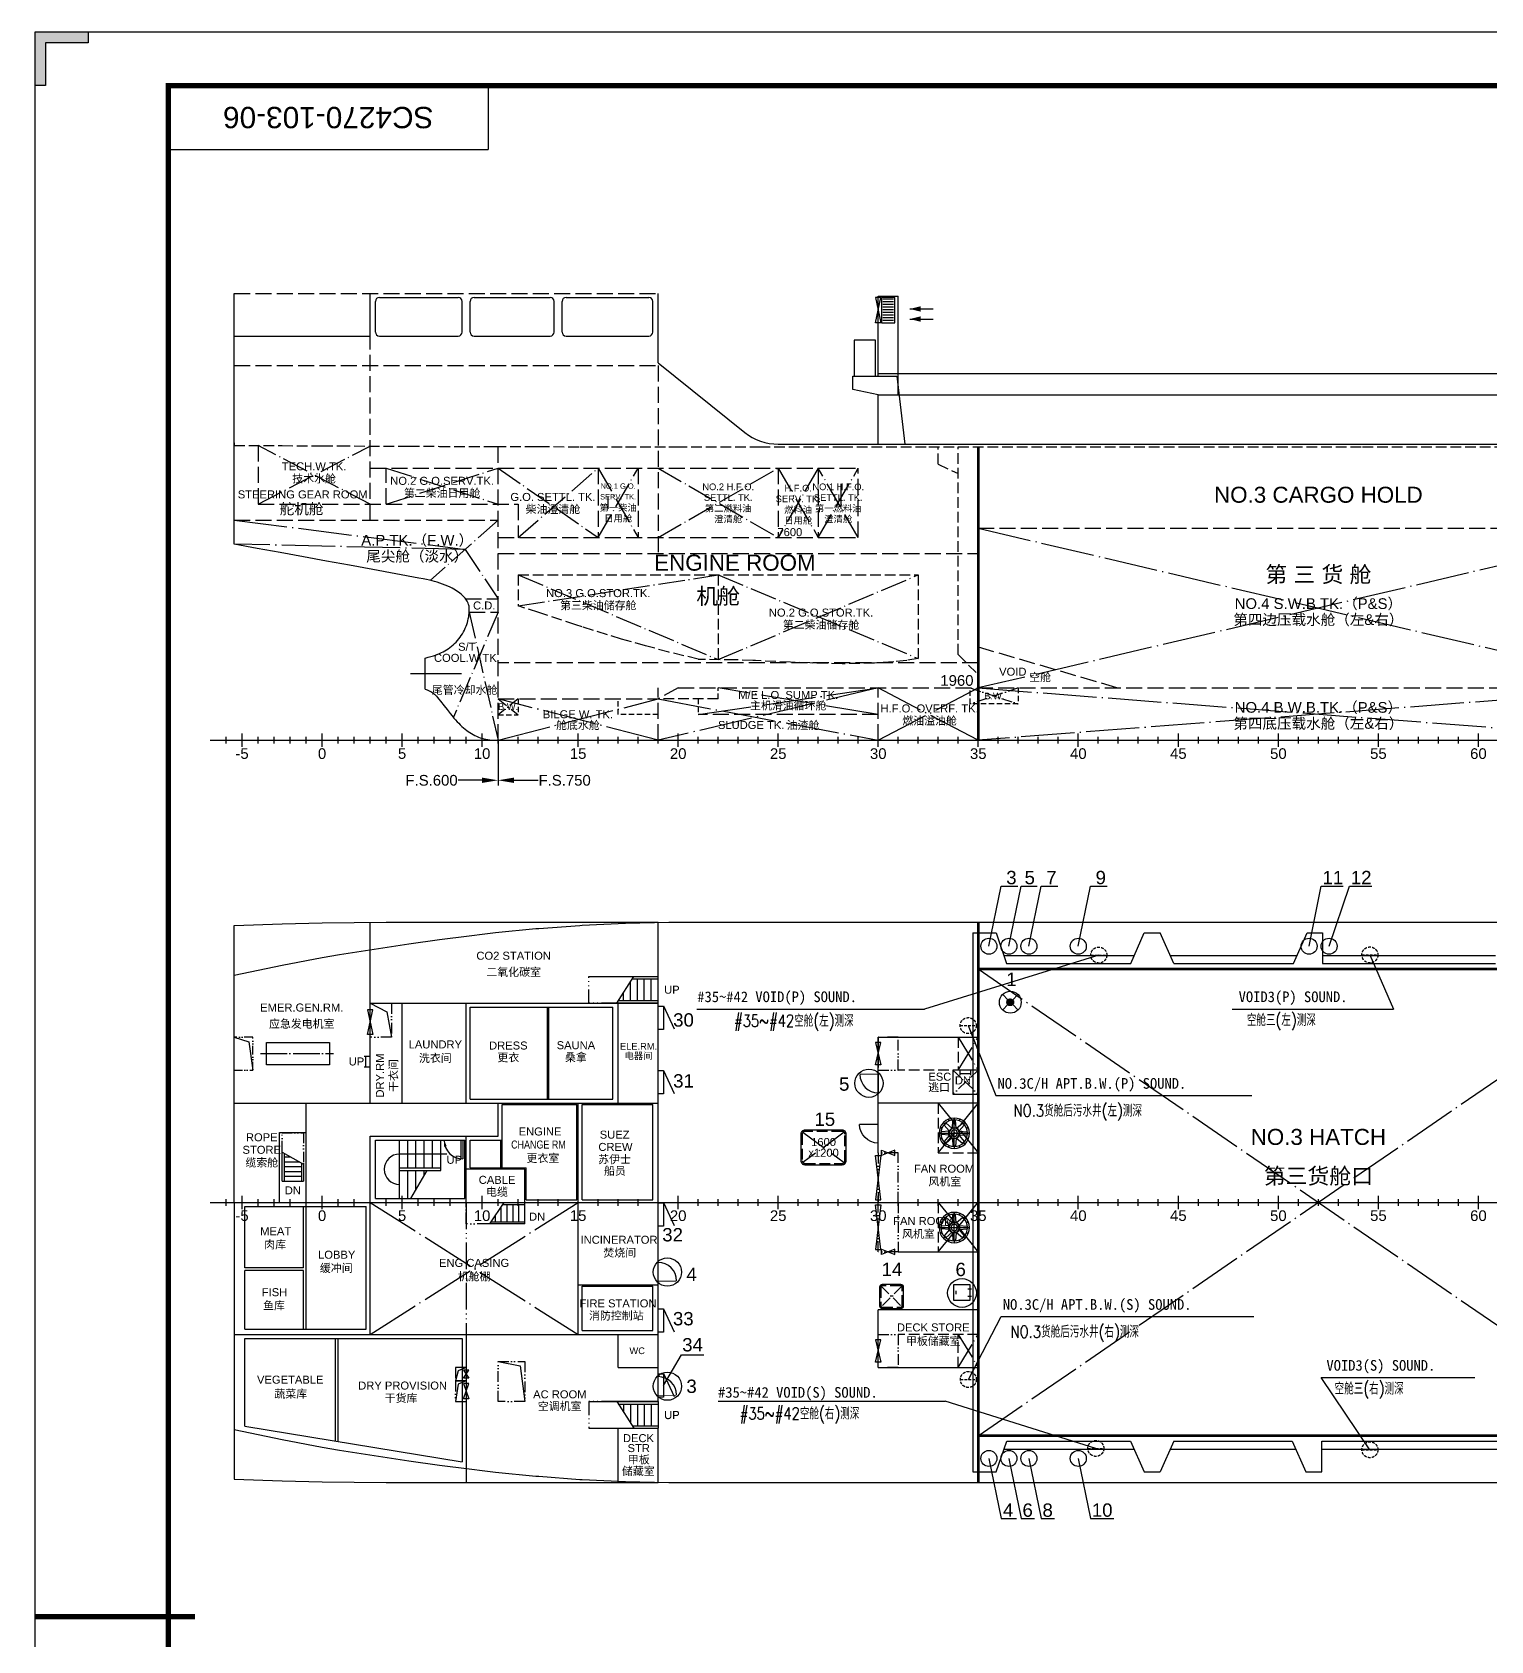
# Model space of a CAD drawing. Header units: millimetres. Extents: x 280824 to 534862, y -106960 to 12040.
# Drawn here: x 280824 to 335507, y -48361 to 11940 of the extents above; entities that cross this region are included whole.
import ezdxf
from ezdxf.enums import TextEntityAlignment as Align

# ---------------------------------------------------------------- set-up
doc = ezdxf.new("R2010")
doc.units = ezdxf.units.MM
doc.header["$LTSCALE"] = 200
for name, pattern in [('CENTER', [27.7, 25, -1, 0.7, -1]), ('CENTER102', [3.1, 2, -0.5, 0.1, -0.5]), ('CENTER105', [6.65, 5, -0.75, 0.15, -0.75]), ('CENTER110', [12.2, 10, -1, 0.2, -1]), ('DASHED', [0.75, 0.5, -0.25]), ('DASHED101', [1.5, 1, -0.5]), ('DASHED102', [2.75, 2, -0.75]), ('DASHED103', [4, 3, -1]), ('PHANTOM102', [3.7, 2, -0.5, 0.1, -0.5, 0.1, -0.5]), ('PHANTOM105', [7.55, 5, -0.75, 0.15, -0.75, 0.15, -0.75]), ('PHANTOM110', [13.4, 10, -1, 0.2, -1, 0.2, -1])]:
    doc.linetypes.add(name, pattern=pattern)
for name, color, linetype in [('01CONTINUOUS', 2, 'Continuous'), ('02DASHED', 1, 'DASHED103'), ('03CENTER', 3, 'CENTER110'), ('04PHANTOM', 4, 'PHANTOM110'), ('11TEXTE', 4, 'Continuous'), ('12TEXTC', 6, 'Continuous'), ('13DIMENSION', 9, 'Continuous'), ('5', 6, 'Continuous'), ('BHD-panel', 7, 'Continuous'), ('BHD-steel', 2, 'Continuous'), ('BT_ENG', 7, 'Continuous'), ('DOOR', 6, 'Continuous'), ('EQUIP_MACHINERY', 9, 'Continuous'), ('EQUIP_MACHINERY_CENTER', 3, 'CENTER110'), ('EQUIPMENT', 9, 'Continuous'), ('G_DOOR_WINDOW', 3, 'Continuous'), ('G_STAIR_RAILING', 3, 'Continuous'), ('label', 4, 'Continuous'), ('MARKS', 130, 'Continuous'), ('PIPE', 100, 'Continuous'), ('S-P', 3, 'DASHED'), ('VEN', 3, 'Continuous')]:
    doc.layers.add(name, color=color, linetype=linetype)
doc.layers.add('AM_0', color=7, linetype='Continuous', lineweight=30)
doc.styles.add('HZ', font='romans.shx', dxfattribs={"width": 0.8, "height": 4, "bigfont": 'hzdx.shx'})
doc.styles.add('SWISS721LIGHTBT', font='swissl.ttf')

# ---------------------------------------------------------------- blocks, each defined once
blk = doc.blocks.new('FRAME')
for p, q in [((-3600, -125), (-3600, 125)), ((-3000, -250), (-3000, 250)), ((-2400, -125), (-2400, 125)), ((-1800, -125), (-1800, 125)), ((-1200, -125), (-1200, 125)), ((-600, -125), (-600, 125)), ((0, -250), (0, 250)), ((600, -125), (600, 125)), ((1200, -125), (1200, 125)), ((1800, -125), (1800, 125)), ((2400, -125), (2400, 125)), ((3000, -250), (3000, 250)), ((3600, -125), (3600, 125)), ((4200, -125), (4200, 125)), ((4800, -125), (4800, 125)), ((5400, -125), (5400, 125)), ((6000, -250), (6000, 250)), ((6600, -125), (6600, 125)), ((7350, -125), (7350, 125)), ((8100, -125), (8100, 125)), ((8850, -125), (8850, 125)), ((9600, -250), (9600, 250)), ((10350, -125), (10350, 125)), ((11100, -125), (11100, 125)), ((11850, -125), (11850, 125)), ((12600, -125), (12600, 125)), ((13350, -250), (13350, 250)), ((14100, -125), (14100, 125)), ((14850, -125), (14850, 125)), ((15600, -125), (15600, 125)), ((16350, -125), (16350, 125)), ((17100, -250), (17100, 250)), ((17850, -125), (17850, 125)), ((18600, -125), (18600, 125)), ((19350, -125), (19350, 125)), ((20100, -125), (20100, 125)), ((20850, -250), (20850, 250)), ((21600, -125), (21600, 125)), ((22350, -125), (22350, 125)), ((23100, -125), (23100, 125)), ((23850, -125), (23850, 125)), ((24600, -250), (24600, 250)), ((25350, -125), (25350, 125)), ((26100, -125), (26100, 125)), ((26850, -125), (26850, 125)), ((27600, -125), (27600, 125)), ((28350, -250), (28350, 250)), ((29100, -125), (29100, 125)), ((29850, -125), (29850, 125)), ((30600, -125), (30600, 125)), ((31350, -125), (31350, 125)), ((32100, -250), (32100, 250)), ((32850, -125), (32850, 125)), ((33600, -125), (33600, 125)), ((34350, -125), (34350, 125)), ((35100, -125), (35100, 125)), ((35850, -250), (35850, 250)), ((36600, -125), (36600, 125)), ((37350, -125), (37350, 125)), ((38100, -125), (38100, 125)), ((38850, -125), (38850, 125)), ((39600, -250), (39600, 250)), ((40350, -125), (40350, 125)), ((41100, -125), (41100, 125)), ((41850, -125), (41850, 125)), ((42600, -125), (42600, 125)), ((43350, -250), (43350, 250))]:
    blk.add_line(p, q)
at = {"layer": '11TEXTE', "style": 'SWISS721LIGHTBT'}
for s, p in [('-5', (-3000, -500)), ('0', (0, -500)), ('5', (3000, -500)), ('10', (6000, -500)), ('15', (9600, -500)), ('20', (13350, -500)), ('25', (17100, -500)), ('30', (20850, -500)), ('35', (24600, -500)), ('40', (28350, -500)), ('45', (32100, -500)), ('50', (35850, -500)), ('55', (39600, -500)), ('60', (43350, -500))]:
    blk.add_text(s, height=400, dxfattribs=at).set_placement(p, align=Align.MIDDLE)
blk = doc.blocks.new('LADDER2000')
for p, q in [((0, 400), (1246, 400)), ((0, 400), (0, -400)), ((1150, 325), (0, 325)), ((200, 325), (200, -325)), ((400, 325), (400, -325)), ((600, 325), (600, -325)), ((1196, 400), (704, -400)), ((800, 325), (800, -244)), ((1000, 325), (1000, 81)), ((750, -325), (0, -325)), ((754, -400), (0, -400))]:
    blk.add_line(p, q)
at = {"linetype": 'PHANTOM102'}
for p, q in [((1246, 400), (2000, 400)), ((2000, 400), (2000, -400)), ((2000, -400), (754, -400))]:
    blk.add_line(p, q, dxfattribs=at)
blk.add_lwpolyline([(-143, 0, 0, 0, 0), (360, 0, 150, 0, 0), (660, 0, 0, 0, 0)], format="xyseb")
blk = doc.blocks.new('T1-002')
blk.add_arc((-0.14, 0), 7, 90, 180)
at = {"layer": '5', "const_width": 0.3}
blk.add_lwpolyline([(0, 0), (0, 7)], dxfattribs=at)
blk = doc.blocks.new('T1-176')
at = {"layer": '5'}
for p, q in [((-3, -3), (-3, 3)), ((-3, 3), (3, 3)), ((0.65, 2.18), (-0.65, 2.18)), ((3, 3), (3, -3)), ((3, -3), (-3, -3)), ((-1.37, -2.26), (-1.37, -3.61)), ((1.37, -2.26), (1.37, -3.61))]:
    blk.add_line(p, q, dxfattribs=at)
blk = doc.blocks.new('HATCH600')
for p, q in [((74, 137), (-61, 137)), ((0, -300), (0, 300)), ((0, 300), (600, 300)), ((518, -65), (518, 65)), ((600, 300), (600, -300)), ((74, -137), (-61, -137)), ((600, -300), (0, -300))]:
    blk.add_line(p, q)
blk = doc.blocks.new('FAN1000')
for p, q in [((-192, 72), (-482, 48)), ((-187, 85), (-375, 307)), ((-85, 187), (-307, 375)), ((-203, 24), (-188, 24)), ((-161, 127), (-150, 116)), ((-127, 161), (-116, 150)), ((-72, 192), (-48, 482)), ((-24, 203), (-24, 188)), ((24, 203), (24, 188)), ((72, 192), (48, 482)), ((85, 187), (307, 375)), ((127, 161), (116, 150)), ((161, 127), (150, 116)), ((187, 85), (375, 307)), ((203, 24), (188, 24)), ((192, 72), (482, 48)), ((-192, -72), (-482, -48)), ((-187, -85), (-375, -307)), ((-85, -187), (-307, -375)), ((-203, -24), (-188, -24)), ((-161, -127), (-150, -116)), ((-127, -161), (-116, -150)), ((-72, -192), (-48, -482)), ((-24, -203), (-24, -188)), ((24, -203), (24, -188)), ((72, -192), (48, -482)), ((85, -187), (307, -375)), ((127, -161), (116, -150)), ((161, -127), (150, -116)), ((187, -85), (375, -307)), ((203, -24), (188, -24)), ((192, -72), (482, -48))]:
    blk.add_line(p, q)
for radius, start, end in [(485, 174.35524, 185.64476), (485, 129.35524, 140.64476), (205, 159.39227, 200.60773), (205, 114.39227, 155.60773), (205, 69.39227, 110.60773), (485, 84.35524, 95.64476), (205, 24.39227, 65.60773), (205, 339.39227, 20.60773), (485, 39.35524, 50.64476), (485, 354.35524, 5.64476), (485, 219.35524, 230.64476), (205, 204.39227, 245.60773), (205, 249.39227, 290.60773), (485, 264.35524, 275.64476), (205, 294.39227, 335.60773), (485, 309.35524, 320.64476)]:
    blk.add_arc((0, 0), radius, start, end)
at = {"layer": 'EQUIPMENT', "color": 9, "linetype": 'CENTER', "ltscale": 0.2}
for p, q in [((-520, 0), (-553, 0)), ((-537, -16), (-537, 16)), ((-481, 199), (-511, 212)), ((-502, 190), (-490, 220)), ((-391, 368), (-368, 391)), ((-368, 368), (-391, 391)), ((-220, 490), (-190, 502)), ((-199, 481), (-212, 511)), ((-16, 537), (16, 537)), ((0, 520), (0, 553)), ((190, 502), (220, 490)), ((199, 481), (212, 511)), ((368, 391), (391, 368)), ((368, 368), (391, 391)), ((481, 199), (511, 212)), ((490, 220), (502, 190)), ((520, 0), (553, 0)), ((537, 16), (537, -16)), ((-481, -199), (-511, -212)), ((-490, -220), (-502, -190)), ((-368, -391), (-391, -368)), ((-368, -368), (-391, -391)), ((-190, -502), (-220, -490)), ((-199, -481), (-212, -511)), ((16, -537), (-16, -537)), ((0, -520), (0, -553)), ((220, -490), (190, -502)), ((199, -481), (212, -511)), ((391, -368), (368, -391)), ((368, -368), (391, -391)), ((481, -199), (511, -212)), ((502, -190), (490, -220))]:
    blk.add_line(p, q, dxfattribs=at)
at = {"layer": 'EQUIPMENT', "color": 9, "linetype": 'CENTER', "ltscale": 0.5}
for p, q in [((-500, 0), (500, 0)), ((0, 500), (0, -500))]:
    blk.add_line(p, q, dxfattribs=at)
at = {"layer": 'EQUIPMENT'}
for centre, radius in [((0, 0), 570), ((-537, 0), 7.5), ((-496, 205), 7.5), ((0, 0), 500), ((-380, 380), 7.5), ((-205, 496), 7.5), ((0, 0), 190), ((0, 0), 120), ((0, 537), 7.5), ((205, 496), 7.5), ((380, 380), 7.5), ((496, 205), 7.5), ((537, 0), 7.5), ((-496, -205), 7.5), ((-380, -380), 7.5), ((-205, -496), 7.5), ((0, -537), 7.5), ((205, -496), 7.5), ((380, -380), 7.5), ((496, -205), 7.5)]:
    blk.add_circle(centre, radius, dxfattribs=at)
blk = doc.blocks.new('DOOR_WOOD_1000')
for p, q in [((0, 0), (0, 1000)), ((100, 0), (100, 995))]:
    blk.add_line(p, q)
blk.add_arc((0, 0), 1000, 0, 90)
blk = doc.blocks.new('LADDER400')
for p, q in [((-180, 200), (0, 200)), ((-120, 200), (-120, -200)), ((-180, -200), (0, -200))]:
    blk.add_line(p, q)
blk = doc.blocks.new('DOOR_STEEL_1000')
at = {"color": 2}
blk.add_line((0, 0), (0, 1000), dxfattribs=at)
blk.add_arc((0, 0), 1000, 0, 90)
blk = doc.blocks.new('*X13')
at = {"color": 0}
for p, q in [((2132, 929.49), (2133.32, 930.82)), ((2132, 929.63), (2133.18, 930.82)), ((2132.01, 929.36), (2133.45, 930.8)), ((2132.02, 929.79), (2133.02, 930.8)), ((2132.03, 929.25), (2133.57, 930.78)), ((2132.07, 929.14), (2133.68, 930.75)), ((2132.07, 929.99), (2132.82, 930.74)), ((2132.11, 929.04), (2133.78, 930.71)), ((2132.16, 928.94), (2133.87, 930.66)), ((2132.21, 928.86), (2133.96, 930.6)), ((2132.23, 930.29), (2132.53, 930.59)), ((2132.27, 928.77), (2134.04, 930.55)), ((2132.33, 928.7), (2134.12, 930.48)), ((2132.41, 928.63), (2134.19, 930.41)), ((2132.48, 928.56), (2134.25, 930.33)), ((2132.57, 928.5), (2134.31, 930.25)), ((2132.65, 928.45), (2134.36, 930.16)), ((2132.75, 928.4), (2134.41, 930.07)), ((2132.85, 928.36), (2134.45, 929.96)), ((2132.96, 928.33), (2134.48, 929.85)), ((2133.08, 928.31), (2134.5, 929.74)), ((2133.21, 928.3), (2134.52, 929.61)), ((2133.35, 928.3), (2134.51, 929.46)), ((2133.52, 928.33), (2134.49, 929.3)), ((2133.72, 928.39), (2134.43, 929.09)), ((2134.08, 928.6), (2134.21, 928.74))]:
    blk.add_line(p, q, dxfattribs=at)
blk = doc.blocks.new('VEN')
at = {"layer": 'VEN'}
for p, q in [((-0.44, 0.45), (-1.42, 1.43)), ((0.45, 0.44), (1.44, 1.43)), ((-1.42, -1.43), (-0.44, -0.45)), ((1.44, -1.44), (0.45, -0.44))]:
    blk.add_line(p, q, dxfattribs=at)
for radius in [2.05, 0.63]:
    blk.add_circle((0, 0), radius, dxfattribs=at)
at = {"layer": 'VEN', "xscale": 0.5, "yscale": 0.5, "zscale": 0.5}
blk.add_blockref('*X13', (-1066.63, -464.78), dxfattribs=at)

msp = doc.modelspace()

# ---------------------------------------------------------------- hatches: boundary and pattern name
at = {"layer": 'MARKS'}
msp.add_hatch(color=256, dxfattribs=at).paths.add_polyline_path([(282924, 11940), (280924, 11940), (280924, 9940), (281324, 9940), (281324, 11540), (282924, 11540)])

# ---------------------------------------------------------------- linework, layer by layer
for p, q in [((293692, 697), (293692, 1847)), ((293842, 1997), (296792, 1997)), ((296942, 697), (296942, 1847)), ((297242, 697), (297242, 1847)), ((297392, 1997), (300242, 1997)), ((300392, 697), (300392, 1847)), ((300692, 697), (300692, 1847)), ((300842, 1997), (303942, 1997)), ((304092, 697), (304092, 1847)), ((312542, -953), (312542, 2047)), ((312542, 2047), (313292, 2047)), ((312717, 1947), (313117, 1947)), ((312717, 1847), (313117, 1847)), ((313292, -1053), (313292, 2047)), ((313292, -1653), (313292, 2047)), ((312717, 1747), (313117, 1747)), ((312717, 1647), (313117, 1647)), ((312717, 1547), (313117, 1547)), ((312717, 1447), (313117, 1447)), ((312717, 1347), (313117, 1347)), ((312717, 1247), (313117, 1247)), ((313730, 1564), (314606, 1564)), ((312717, 1147), (313117, 1147)), ((313730, 1186), (314606, 1186)), ((293842, 547), (296792, 547)), ((297392, 547), (300242, 547)), ((300842, 547), (303942, 547)), ((312542, -853), (342542, -853)), ((312542, -1653), (390342, -1653)), ((311141, -4991), (311141, -5832)), ((302417, -5928), (302417, -5478)), ((287492, -14603), (427442, -14603)), ((316092, -21824), (316957, -21824)), ((316092, -21824), (316092, -23149)), ((316957, -21824), (317354, -22974)), ((322007, -22974), (322515, -21824)), ((322515, -21824), (323115, -21824)), ((323623, -22974), (323115, -21824)), ((328115, -22974), (328623, -21824)), ((328623, -21824), (329199, -21824)), ((329199, -21824), (329199, -22974)), ((320810, -22655), (314275, -24677)), ((317250, -22674), (322140, -22674)), ((323491, -22674), (328248, -22674)), ((329199, -22674), (335683, -22674)), ((330973, -22650), (331862, -24677)), ((316092, -23149), (316092, -40699)), ((317354, -22974), (322007, -22974)), ((323623, -22974), (328115, -22974)), ((329199, -22974), (335683, -22974)), ((300142, -28060), (300142, -24604)), ((300192, -28060), (300192, -24604)), ((315914, -25300), (316953, -27918)), ((287492, -31924), (427442, -31924)), ((287768, -31924), (305381, -31924)), ((315921, -38565), (317151, -36204)), ((330973, -41198), (329151, -38494)), ((320700, -41148), (315053, -39382)), ((316092, -40699), (316092, -42024)), ((316962, -42024), (317359, -40874)), ((317359, -40874), (322003, -40874)), ((322003, -40874), (322511, -42024)), ((323619, -40874), (323111, -42024)), ((323619, -40874), (328065, -40874)), ((328065, -40874), (328573, -42024)), ((329174, -40874), (342292, -40874)), ((329174, -42024), (329174, -40874)), ((317256, -41174), (322135, -41174)), ((323486, -41174), (328198, -41174)), ((329174, -41174), (344847, -41174)), ((316092, -42024), (316962, -42024)), ((322511, -42024), (323111, -42024)), ((328573, -42024), (329174, -42024))]:
    msp.add_line(p, q)
for points in [[(311392, 1797, 0, 0, 0), (311892, 1797, 200, 0, 0), (312392, 1797, 0, 0, 0)], [(311392, 1297, 0, 0, 0), (311892, 1297, 200, 0, 0), (312392, 1297, 0, 0, 0)], [(313730, 1564, 0, 200, 0), (314128, 1564, 200, 200, 0)], [(313730, 1186, 0, 200, 0), (314128, 1186, 200, 200, 0)], [(311392, -26064, 0, 0, 0), (311892, -26064, 200, 0, 0), (312392, -26064, 0, 0, 0)], [(311392, -26642, 0, 0, 0), (311892, -26642, 200, 0, 0), (312392, -26642, 0, 0, 0)], [(311392, -30579, 0, 0, 0), (311892, -30579, 200, 0, 0), (312392, -30579, 0, 0, 0)], [(294592, -31255, 0, 0, 0), (294827, -31255, 150, 0, 0), (295227, -31255, 0, 0, 0)], [(311392, -31379, 0, 0, 0), (311892, -31379, 200, 0, 0), (312392, -31379, 0, 0, 0)], [(311392, -32469, 0, 0, 0), (311892, -32469, 200, 0, 0), (312392, -32469, 0, 0, 0)], [(311392, -33269, 0, 0, 0), (311892, -33269, 200, 0, 0), (312392, -33269, 0, 0, 0)], [(311392, -37206, 0, 0, 0), (311892, -37206, 200, 0, 0), (312392, -37206, 0, 0, 0)], [(311392, -37784, 0, 0, 0), (311892, -37784, 200, 0, 0), (312392, -37784, 0, 0, 0)]]:
    msp.add_lwpolyline(points, format="xyseb")
for points in [[(312642, 1047), (312442, 1047), (312642, 1997), (312442, 1997)], [(312667, 1047), (313167, 1047), (313167, 1997), (312667, 1997)], [(311642, -953), (312442, -953), (312442, 397), (311642, 397)], [(293600, -24704), (293400, -24704), (293592, -25634), (293392, -25634)], [(312642, -26772), (312442, -26772), (312642, -25934), (312442, -25934)], [(313167, -29967), (312667, -30167), (312667, -29967), (313167, -30167)], [(312642, -30162), (312442, -31829), (312642, -31829), (312442, -30162)], [(312642, -33686), (312442, -32019), (312642, -32019), (312442, -33686)], [(313167, -33681), (312667, -33881), (312667, -33681), (313167, -33881)], [(312642, -37076), (312442, -37076), (312642, -37914), (312442, -37914)], [(297200, -38514), (297000, -38514), (297192, -38221), (296992, -38221)], [(297200, -39294), (297000, -39294), (297192, -38714), (296992, -38714)]]:
    msp.add_lwpolyline(points, close=True)
for points in [[(312542, -3503), (312542, -1653), (311592, -1453), (311592, -953), (312542, -953), (313242, -953), (313542, -3503)], [(288392, -31924), (288392, -26924), (288392, -23410), (290192, -23037), (291692, -22749), (292350, -22634), (294942, -22230), (296092, -22074), (297212, -21929), (297794, -21859), (298192, -21814), (299700, -21665), (299817, -21655), (301355, -21541), (301442, -21535), (303067, -21457), (304692, -21425), (304980, -21424), (307942, -21424), (308088, -21424), (311192, -21424), (314442, -21424), (324192, -21424), (330692, -21424), (341292, -21424)], [(293492, -24454), (294121, -24788), (294292, -25734)], [(288392, -25734), (288948, -25913), (289092, -26972)], [(316292, -26972), (315342, -26972), (315342, -27872), (316292, -27872)], [(288392, -31924), (288392, -36924), (288392, -40438), (290192, -40811), (291692, -41099), (292350, -41214), (294942, -41618), (296092, -41774), (297212, -41919), (297794, -41989), (298192, -42035), (299700, -42183), (299817, -42193), (301355, -42307), (301442, -42313), (303067, -42391), (304692, -42423), (304980, -42424), (307942, -42424), (308088, -42424), (311192, -42424), (314442, -42424), (324192, -42424), (330692, -42424), (341292, -42424)], [(298292, -37894), (299123, -38051), (299292, -39394)], [(297092, -38114), (296800, -38235), (296692, -38614)], [(297092, -38614), (296800, -38735), (296692, -39394)]]:
    msp.add_lwpolyline(points)
for points in [[(309792, -30514), (311192, -30514, 0.414214), (311342, -30364), (311342, -29364, 0.414214), (311192, -29214), (309792, -29214, 0.414214), (309642, -29364), (309642, -30364, 0.414214)], [(312692, -35904), (313392, -35904, 0.414214), (313492, -35804), (313492, -35104, 0.414214), (313392, -35004), (312692, -35004, 0.414214), (312592, -35104), (312592, -35804, 0.414214)]]:
    msp.add_lwpolyline(points, format="xyb", close=True)
at = {"color": 2}
for centre in [(316692, -22324), (317442, -22324), (318192, -22324), (320042, -22324), (328692, -22324), (329442, -22324), (316692, -41524), (317442, -41524), (318192, -41524), (320042, -41524)]:
    msp.add_circle(centre, 300, dxfattribs=at)
for centre, radius, start, end in [((293842, 1847), 150, 90, 180), ((296792, 1847), 150, 0, 90), ((297392, 1847), 150, 90, 180), ((300242, 1847), 150, 0, 90), ((300842, 1847), 150, 90, 180), ((303942, 1847), 150, 0, 90), ((293842, 697), 150, 180, 270), ((296792, 697), 150, 270, 0), ((297392, 697), 150, 180, 270), ((300242, 697), 150, 270, 0), ((300842, 697), 150, 180, 270), ((303942, 697), 150, 270, 0), ((294592, -30686), 569, 90, 270)]:
    msp.add_arc(centre, radius, start, end)
at = {"layer": '01CONTINUOUS'}
for p, q in [((293492, 547), (293492, 2147)), ((304292, -453), (304292, 2147)), ((288392, 547), (293492, 547)), ((304292, -453), (307539, -3062)), ((308792, -3503), (398657, -3503)), ((298144, -14602), (298292, -14603)), ((298292, -14603), (417272, -14603)), ((301692, -23454), (304292, -23454)), ((312542, -25734), (316292, -25734)), ((312542, -30067), (312542, -25734)), ((316292, -28210), (312542, -28210)), ((313292, -33781), (316292, -33781)), ((316292, -35957), (312542, -35957)), ((312542, -38114), (312542, -35957)), ((297092, -36876), (297092, -42424)), ((312542, -38114), (316292, -38114)), ((301692, -39394), (304292, -39394)), ((301692, -40394), (304292, -40394))]:
    msp.add_line(p, q, dxfattribs=at)
for points in [[(297212, -9693), (297211, -9656), (297207, -9619), (297201, -9582), (297193, -9545), (297182, -9508), (297168, -9470), (297152, -9433), (297132, -9393), (297109, -9353), (297084, -9314), (297055, -9275), (297023, -9237), (296987, -9199), (296947, -9161), (296902, -9122), (296852, -9083), (296802, -9046), (296749, -9011), (296692, -8975), (296631, -8940), (296564, -8905), (296490, -8869), (296407, -8832), (296312, -8793), (296204, -8751), (296104, -8714), (296008, -8682), (295912, -8653), (295817, -8626), (295715, -8601), (295605, -8575), (295478, -8550), (295324, -8521), (294457, -8362), (293591, -8204), (292724, -8045), (291858, -7887), (290991, -7728), (290125, -7570), (289258, -7411), (288392, -7253), (288392, -7253), (288392, -6358), (288392, -5464), (288392, -4569), (288392, -3675), (288392, -2781), (288392, -1886), (288392, -992), (288392, -97), (288392, 2147)], [(297212, -9693), (297211, -9656), (297207, -9619), (297201, -9582), (297193, -9545), (297182, -9508), (297168, -9470), (297152, -9433), (297132, -9393), (297109, -9353), (297084, -9314), (297055, -9275), (297023, -9237), (296987, -9199), (296947, -9161), (296902, -9122), (296852, -9083), (296802, -9046), (296749, -9011), (296692, -8975), (296631, -8940), (296564, -8905), (296490, -8869), (296407, -8832), (296312, -8793), (296204, -8751), (296104, -8714), (296008, -8682), (295912, -8653), (295817, -8626), (295715, -8601), (295605, -8575), (295478, -8550), (295324, -8521), (294457, -8362), (293591, -8204), (292724, -8045), (291858, -7887), (290991, -7728), (290125, -7570), (289258, -7411), (288392, -7253), (288392, -7253), (288392, -6358), (288392, -5464), (288392, -4569), (288392, -3675), (288392, -2781), (288392, -1886), (288392, -992), (288392, -97), (288392, 547)], [(295562, -11522), (295674, -11493), (295775, -11465), (295866, -11437), (295950, -11408), (296028, -11379), (296100, -11348), (296168, -11317), (296232, -11284), (296293, -11250), (296352, -11216), (296418, -11173), (296482, -11128), (296543, -11081), (296603, -11031), (296660, -10978), (296715, -10923), (296767, -10865), (296817, -10805), (296865, -10743), (296910, -10678), (296952, -10611), (296991, -10542), (297028, -10472), (297062, -10399), (297091, -10330), (297116, -10260), (297139, -10190), (297158, -10120), (297175, -10050), (297188, -9979), (297199, -9908), (297206, -9836), (297210, -9765), (297212, -9693)], [(295562, -12684), (295562, -11522)], [(295562, -12684), (295626, -12709), (295680, -12733), (295727, -12757), (295769, -12780), (295806, -12804), (295841, -12828), (295873, -12852), (295907, -12880), (295943, -12913), (295982, -12952), (296025, -13000), (296074, -13060), (296133, -13135), (296268, -13310), (296379, -13454), (296495, -13601), (296569, -13693), (296636, -13772), (296698, -13843), (296756, -13907), (296814, -13967), (296871, -14024), (296933, -14083), (296994, -14137), (297053, -14186), (297113, -14232), (297172, -14275), (297231, -14314), (297291, -14351), (297352, -14386), (297419, -14420), (297486, -14452), (297554, -14481), (297623, -14506), (297692, -14529), (297762, -14549), (297833, -14565), (297904, -14579), (297976, -14589), (298047, -14597), (298120, -14601), (298144, -14602)], [(288392, -31924), (288392, -21542), (290192, -21480), (291692, -21446), (294095, -21424), (294942, -21424), (296092, -21424), (298192, -21424), (301442, -21424), (304292, -21424)], [(288392, -31924), (288392, -42306), (290192, -42368), (291692, -42402), (294095, -42424), (294942, -42424), (296092, -42424), (298192, -42424), (301442, -42424), (304292, -42424)]]:
    msp.add_lwpolyline(points, dxfattribs=at)
at = {"layer": '01CONTINUOUS', "linetype": 'PHANTOM102'}
for points in [[(312542, -26972), (313292, -26972), (313292, -25734), (312542, -25734)], [(312542, -31924), (313292, -31924), (313292, -30067), (312542, -30067)], [(312542, -31924), (313292, -31924), (313292, -33781), (312542, -33781)], [(312542, -36876), (313292, -36876), (313292, -38114), (312542, -38114)]]:
    msp.add_lwpolyline(points, close=True, dxfattribs=at)
at = {"layer": '01CONTINUOUS'}
msp.add_arc((308792, -1503), 2000, 231.21946, 270, dxfattribs=at)
at = {"layer": '02DASHED'}
for p, q in [((288392, 2147), (304292, 2147)), ((293492, -6353), (293492, 547)), ((288392, -553), (304292, -553)), ((304292, -553), (304292, -7603)), ((298292, -14603), (298292, -3603)), ((316292, -14603), (316292, -3603)), ((288392, -6353), (298292, -6353)), ((316292, -6653), (421721, -6653)), ((298292, -7603), (316292, -7603)), ((297075, -9303), (298292, -9303)), ((297208, -9803), (298292, -9803)), ((316292, -11103), (321542, -12643)), ((305042, -12643), (304292, -13053)), ((304292, -14603), (304292, -12643)), ((305042, -12643), (341792, -12643)), ((312542, -14603), (312542, -12643)), ((298292, -13053), (304292, -13053)), ((316292, -42424), (316292, -21424)), ((316292, -23174), (391292, -23174)), ((316292, -40674), (391292, -40674))]:
    msp.add_line(p, q, dxfattribs=at)
at = {"layer": '02DASHED', "color": 6}
for p, q in [((289292, -3554), (289292, -5753)), ((293492, -4403), (311792, -4403)), ((294092, -5753), (294092, -4403)), ((302042, -4403), (302042, -7003)), ((303542, -4403), (303542, -7003)), ((308792, -4403), (308792, -7003)), ((310292, -4403), (310292, -7003)), ((311792, -7003), (311792, -4403)), ((289292, -5753), (299042, -5753)), ((299042, -5753), (299042, -7003)), ((298292, -7003), (311792, -7003)), ((316292, -11703), (298292, -11703)), ((312542, -13643), (305792, -13643))]:
    msp.add_line(p, q, dxfattribs=at)
at = {"layer": '02DASHED', "color": 6, "linetype": 'DASHED102'}
for p, q in [((314792, -4253), (314792, -3603)), ((315542, -11393), (315542, -3603)), ((314792, -4253), (315542, -4603)), ((299042, -8403), (314042, -8403)), ((299042, -8403), (299042, -9570)), ((306542, -8403), (306542, -11581)), ((314042, -8403), (314042, -11540)), ((315542, -11393), (316292, -12143)), ((306542, -13053), (304292, -13053)), ((315542, -25734), (315542, -26972)), ((316292, -26972), (313292, -26972)), ((314792, -28210), (314792, -30067)), ((314792, -30067), (316292, -30067)), ((314792, -31924), (314792, -33781)), ((316292, -36876), (313292, -36876)), ((315542, -38114), (315542, -36876))]:
    msp.add_line(p, q, dxfattribs=at)
at = {"layer": '02DASHED', "color": 6, "linetype": 'DASHED101'}
for p, q in [((306542, -13053), (306542, -12643)), ((299042, -13053), (299042, -13653)), ((302792, -13643), (302792, -13053)), ((305792, -13053), (305792, -13643)), ((298292, -13653), (299042, -13653)), ((304292, -13643), (302792, -13643))]:
    msp.add_line(p, q, dxfattribs=at)
at = {"layer": '02DASHED', "linetype": 'DASHED102'}
msp.add_lwpolyline([(288392, -3453), (288392, -3453), (288392, -3549), (290192, -3559), (291692, -3567), (292350, -3570), (294942, -3581), (296092, -3585), (297212, -3589), (297794, -3591), (298192, -3592), (299700, -3596), (299817, -3596), (301355, -3600), (301442, -3600), (303067, -3602), (304692, -3603), (304980, -3603), (307942, -3603), (308088, -3603), (311192, -3603), (314442, -3603), (324192, -3603), (330692, -3603), (341292, -3603)], dxfattribs=at)
at = {"layer": '02DASHED', "const_width": 100}
for points in [[(316292, -14603), (316292, -3603)], [(316292, -21424), (316292, -42424)], [(391292, -23174), (316292, -23174)], [(391292, -40674), (316292, -40674)]]:
    msp.add_lwpolyline(points, dxfattribs=at)
at = {"layer": '02DASHED', "color": 6, "linetype": 'DASHED102'}
for points in [[(305792, -11561), (304692, -11300), (303872, -11079), (303816, -11063), (302917, -10812), (301442, -10355), (301204, -10277), (299817, -9809), (299042, -9570)], [(314042, -11540), (313613, -11610), (313123, -11661), (312397, -11711), (311192, -11735), (309982, -11706), (309248, -11676), (307942, -11616), (307839, -11612), (307171, -11588), (305792, -11574)]]:
    msp.add_lwpolyline(points, dxfattribs=at)
at = {"layer": '02DASHED', "color": 6, "linetype": 'DASHED101'}
msp.add_lwpolyline([(317792, -12643), (317792, -13243), (315992, -13243), (315992, -12643)], dxfattribs=at)
at = {"layer": '02DASHED', "color": 6, "linetype": 'DASHED102'}
for points in [[(309792, -30464), (311192, -30464, 0.414214), (311292, -30364), (311292, -29364, 0.414214), (311192, -29264), (309792, -29264, 0.414214), (309692, -29364), (309692, -30364, 0.414214)], [(312692, -35854), (313392, -35854, 0.414214), (313442, -35804), (313442, -35104, 0.414214), (313392, -35054), (312692, -35054, 0.414214), (312642, -35104), (312642, -35804, 0.414214)]]:
    msp.add_lwpolyline(points, format="xyb", close=True, dxfattribs=at)
at = {"layer": '03CENTER', "linetype": 'CENTER105'}
for p, q in [((293492, -5753), (289292, -3554)), ((289292, -5753), (293492, -3575)), ((294092, -5753), (298292, -4403)), ((294092, -4403), (298292, -5753)), ((298292, -4403), (302042, -7003)), ((299042, -7003), (302042, -4403)), ((302042, -7003), (303542, -4403)), ((302042, -4403), (303542, -7003)), ((304292, -4403), (308792, -7003)), ((304292, -7003), (308792, -4403)), ((308792, -4403), (310292, -7003)), ((310292, -4403), (308792, -7003)), ((310292, -7003), (311792, -4403)), ((311792, -7003), (310292, -4403)), ((298292, -6353), (295752, -8606)), ((297058, -7447), (298292, -9303)), ((299042, -8403), (306542, -11581)), ((299042, -9570), (306542, -8403)), ((306542, -8403), (314042, -11540)), ((306542, -11581), (314042, -8403)), ((298292, -9803), (296615, -13733)), ((297208, -9803), (298292, -14603)), ((315542, -26972), (316292, -25734)), ((315542, -25734), (316292, -26972)), ((314792, -30067), (316292, -28210)), ((314792, -28210), (316292, -30067)), ((309721, -29293), (311263, -30435)), ((311263, -29293), (309721, -30435)), ((314792, -33781), (316292, -31924)), ((314792, -31924), (316292, -33781)), ((315542, -38114), (316292, -36876)), ((315542, -36876), (316292, -38114))]:
    msp.add_line(p, q, dxfattribs=at)
at = {"layer": '03CENTER'}
for p, q in [((288392, -6353), (297058, -7447)), ((316292, -6653), (341792, -12643)), ((341792, -6653), (316292, -12643)), ((297058, -7447), (288392, -7253)), ((295007, -12103), (296913, -12103)), ((312542, -12643), (304292, -14603)), ((305792, -13643), (312542, -12643)), ((312542, -13643), (306542, -12643)), ((312542, -14603), (316292, -12643)), ((316292, -14603), (312542, -12643)), ((341792, -12643), (316292, -14603)), ((316292, -12643), (341792, -14603)), ((304292, -14603), (298292, -13053)), ((298292, -14603), (304292, -13053)), ((304292, -13053), (312542, -14603)), ((316292, -40674), (341792, -23174)), ((316292, -23174), (341792, -40674))]:
    msp.add_line(p, q, dxfattribs=at)
at = {"layer": '03CENTER', "linetype": 'CENTER102'}
for p, q in [((315992, -12643), (317792, -13243)), ((317792, -12643), (315992, -13243)), ((299042, -13053), (298292, -13653)), ((298292, -13053), (299042, -13653)), ((315342, -26972), (316292, -27872)), ((316292, -26972), (315342, -27872)), ((312657, -35069), (313427, -35839)), ((313427, -35069), (312657, -35839))]:
    msp.add_line(p, q, dxfattribs=at)
at = {"layer": '03CENTER', "color": 3}
for p, q in [((293492, -31924), (301292, -36876)), ((293492, -36876), (301292, -31924))]:
    msp.add_line(p, q, dxfattribs=at)
at = {"layer": '04PHANTOM', "linetype": 'PHANTOM102'}
for p, q in [((294292, -24454), (294292, -25734)), ((294292, -25734), (293492, -25734))]:
    msp.add_line(p, q, dxfattribs=at)
at = {"layer": '04PHANTOM', "linetype": 'PHANTOM105'}
msp.add_line((297092, -31924), (297092, -36876), dxfattribs=at)
at = {"layer": '04PHANTOM', "linetype": 'PHANTOM102', "ltscale": 0.8}
msp.add_lwpolyline([(288392, -26972), (289092, -26972), (289092, -25734), (288392, -25734)], dxfattribs=at)
at = {"layer": '04PHANTOM', "linetype": 'PHANTOM102'}
msp.add_lwpolyline([(299292, -39394), (298292, -39394), (298292, -37894), (299292, -37894)], close=True, dxfattribs=at)
for points in [[(297092, -38114), (296692, -38114), (296692, -38614), (297092, -38614)], [(297092, -38614), (296692, -38614), (296692, -39394), (297092, -39394)]]:
    msp.add_lwpolyline(points, dxfattribs=at)
at = {"layer": '11TEXTE'}
for p, q in [((305737, -24677), (314275, -24677)), ((325808, -24677), (331862, -24677)), ((329151, -38494), (334907, -38494))]:
    msp.add_line(p, q, dxfattribs=at)
at = {"layer": '13DIMENSION'}
for p, q in [((298292, -14603), (298292, -16303)), ((297692, -16103), (296797, -16103)), ((298892, -16103), (299787, -16103))]:
    msp.add_line(p, q, dxfattribs=at)
for points in [[(297692, -16003), (297692, -16203), (298292, -16103)], [(298892, -16003), (298892, -16203), (298292, -16103)]]:
    msp.add_solid(points, dxfattribs=at)
at = {"layer": 'AM_0'}
for p, q in [((534762, 11940), (280924, 11940)), ((280924, 11940), (280924, -106860)), ((312542, -27119), (312542, -27819))]:
    msp.add_line(p, q, dxfattribs=at)
at = {"layer": 'AM_0', "const_width": 200}
msp.add_lwpolyline([(285924, 9940), (285924, -104860), (532762, -104860), (532762, 9940), (285824, 9940)], dxfattribs=at)
at = {"layer": 'BHD-panel'}
for p, q in [((297242, -24604), (302592, -24604)), ((297242, -28060), (297242, -24604)), ((302592, -28060), (302592, -24604)), ((297242, -28060), (302592, -28060)), ((298442, -28260), (301242, -28260)), ((298442, -29598), (298442, -28260)), ((301242, -31824), (301242, -28260)), ((301442, -31824), (301442, -28260)), ((301442, -28260), (304092, -28260)), ((304092, -31824), (304092, -28260)), ((293692, -31774), (293692, -29598)), ((293692, -29598), (297042, -29598)), ((294592, -31774), (294592, -29598)), ((296369, -30117), (294592, -30117)), ((294902, -30636), (294902, -29598)), ((295212, -30636), (295212, -29598)), ((295522, -30636), (295522, -29598)), ((295832, -30636), (295832, -29598)), ((296142, -30736), (296142, -29598)), ((297042, -31774), (297042, -29598)), ((297242, -29598), (298442, -29598)), ((297242, -30636), (297242, -29598)), ((298392, -30636), (298392, -29598)), ((298442, -30636), (298442, -29598)), ((294592, -30636), (296142, -30636)), ((294592, -30736), (296142, -30736)), ((294902, -31774), (294902, -30736)), ((295015, -31774), (295635, -30736)), ((295212, -31437), (295212, -30736)), ((295522, -30925), (295522, -30736)), ((297242, -30636), (299342, -30636)), ((299342, -31824), (299342, -30636)), ((293692, -31774), (297042, -31774)), ((299342, -31824), (301242, -31824)), ((301442, -31824), (304092, -31824)), ((288792, -32074), (293342, -32074)), ((288792, -34374), (288792, -32074)), ((290992, -34374), (290992, -32074)), ((291092, -36676), (291092, -32074)), ((293342, -36676), (293342, -32074)), ((290992, -34374), (288792, -34374)), ((290992, -34474), (288792, -34474)), ((288792, -36676), (288792, -34474)), ((290992, -36676), (290992, -34474)), ((301442, -35069), (304092, -35069)), ((301442, -36726), (301442, -35069)), ((304092, -36726), (304092, -35069)), ((288792, -36676), (293342, -36676)), ((301442, -36726), (304092, -36726)), ((288792, -37026), (296942, -37026)), ((288792, -40315), (288792, -37026)), ((292192, -40880), (292192, -37026)), ((292292, -40894), (292292, -37026)), ((296942, -37026), (296942, -41648)), ((288792, -40315), (296942, -41648))]:
    msp.add_line(p, q, dxfattribs=at)
msp.add_lwpolyline([(296270, -29598, 0, 100, 0), (296316, -29831, 100, 100, 0)], format="xyseb", dxfattribs=at)
at = {"layer": 'BHD-steel'}
for p, q in [((293492, -28210), (293492, -21430)), ((304292, -39394), (304292, -21424)), ((293492, -24454), (304292, -24454)), ((294692, -28210), (294692, -24454)), ((297092, -28210), (297092, -24454)), ((302792, -28210), (302792, -24454)), ((288392, -28210), (304292, -28210)), ((291092, -31924), (291092, -28210)), ((298292, -29448), (298292, -28210)), ((301292, -36876), (301292, -28210)), ((290092, -29310), (291092, -29310)), ((290092, -31924), (290092, -29310)), ((293492, -36876), (293492, -29448)), ((293492, -29448), (297092, -29448)), ((297092, -31924), (297092, -29448)), ((297092, -29448), (298292, -29448)), ((299292, -30686), (297092, -30686)), ((299292, -31924), (299292, -30686)), ((288392, -31924), (301292, -31924)), ((301292, -31924), (304292, -31924)), ((301292, -35019), (304292, -35019)), ((288392, -36876), (304292, -36876)), ((302792, -38114), (302792, -36876)), ((302792, -38114), (304292, -38114)), ((302792, -42424), (302792, -40394)), ((304292, -42424), (304292, -40394))]:
    msp.add_line(p, q, dxfattribs=at)
at = {"layer": 'BT_ENG'}
for p in [(297924, 9940), (285924, 7540)]:
    msp.add_line(p, (297924, 7540), dxfattribs=at)
at = {"layer": 'DOOR'}
for centre, radius in [((312195, -27461), 529), ((304639, -34536), 529), ((315682, -35322), 540), ((304639, -38816), 529)]:
    msp.add_circle(centre, radius, dxfattribs=at)
at = {"layer": 'EQUIP_MACHINERY'}
msp.add_lwpolyline([(289615, -25927), (291969, -25927), (291969, -26771), (289615, -26771)], close=True, dxfattribs=at)
at = {"layer": 'EQUIP_MACHINERY_CENTER', "ltscale": 0.5}
msp.add_line((289386, -26349), (292122, -26349), dxfattribs=at)
at = {"layer": 'label'}
for p, q in [((316953, -27918), (326542, -27918)), ((317151, -36204), (326619, -36204)), ((306544, -39382), (315053, -39382))]:
    msp.add_line(p, q, dxfattribs=at)
at = {"layer": 'MARKS'}
for p, q in [((281324, 11540), (281324, 9940)), ((282924, 11540), (281324, 11540)), ((282924, 11940), (282924, 11540)), ((281324, 9940), (280924, 9940)), ((304492, -38784), (305161, -37645)), ((305161, -37645), (306002, -37645))]:
    msp.add_line(p, q, dxfattribs=at)
at = {"layer": 'MARKS', "color": 4}
for p, q in [((316692, -22324), (317148, -20068)), ((317148, -20068), (317778, -20068)), ((317442, -22324), (317898, -20068)), ((317898, -20068), (318502, -20068)), ((318192, -22324), (318648, -20068)), ((318648, -20068), (319271, -20068)), ((320042, -22324), (320498, -20068)), ((320498, -20068), (321121, -20068)), ((328692, -22324), (329148, -20068)), ((329148, -20068), (329977, -20068)), ((329442, -22324), (330212, -20068)), ((330212, -20068), (331041, -20068)), ((316692, -41524), (317148, -43780)), ((317442, -41524), (317898, -43780)), ((318192, -41524), (318648, -43780)), ((320042, -41524), (320498, -43780)), ((317148, -43780), (317722, -43780)), ((317898, -43780), (318401, -43780)), ((318648, -43780), (319151, -43780)), ((320498, -43780), (321378, -43780))]:
    msp.add_line(p, q, dxfattribs=at)
at = {"layer": 'MARKS'}
msp.add_lwpolyline([(280924, -47460, 200, 200, 0), (286924, -47460, 100, 100, 0)], format="xyseb", dxfattribs=at)
at = {"layer": 'PIPE'}
for p, q in [((304492, -24562), (304886, -25424)), ((304492, -26981), (304886, -27843)), ((304492, -31931), (304886, -32793)), ((304492, -35912), (304886, -36773)), ((304492, -38341), (304886, -39203))]:
    msp.add_line(p, q, dxfattribs=at)
for points in [[(304492, -24568), (304492, -25442), (304292, -25442), (304292, -24568)], [(304492, -26987), (304492, -27861), (304292, -27861), (304292, -26987)], [(304492, -31937), (304492, -32811), (304292, -32811), (304292, -31937)], [(304492, -35918), (304492, -36792), (304292, -36792), (304292, -35918)], [(304492, -38347), (304492, -39221), (304292, -39221), (304292, -38347)]]:
    msp.add_lwpolyline(points, close=True, dxfattribs=at)
at = {"layer": 'S-P'}
for p, q in [((320510, -22655), (321110, -22655)), ((330673, -22650), (331273, -22650)), ((315614, -25300), (316214, -25300)), ((315621, -38565), (316221, -38565)), ((320400, -41148), (321000, -41148)), ((330673, -41198), (331273, -41198))]:
    msp.add_line(p, q, dxfattribs=at)
for centre in [(320810, -22655), (330973, -22650), (315914, -25300), (315921, -38565), (320700, -41148), (330973, -41198)]:
    msp.add_circle(centre, 300, dxfattribs=at)

# ---------------------------------------------------------------- block references
for p in [(291692, -14603), (291692, -31924)]:
    msp.add_blockref('FRAME', p)
at = {"xscale": 1.300000000046566, "yscale": 1.25, "rotation": 180}
msp.add_blockref('LADDER2000', (304292, -23954), dxfattribs=at)
for name, p, xscale, yscale, zscale, rotation in [('T1-002', (312542, -27119), 98.028147712379, 98.028147712379, 98.02814771236584, 90), ('T1-002', (304292, -34878), 98.028147712379, 98.028147712379, 98.02814771236584, 270), ('T1-176', (315672, -35303), 100, 100, 100, 90), ('T1-002', (304292, -39158), 98.028147712379, 98.028147712379, 98.02814771236584, 270)]:
    msp.add_blockref(name, p, dxfattribs=dict(xscale=xscale, yscale=yscale, zscale=zscale, rotation=rotation))
for p, xscale, rotation in [((290592, -31124), 0.8999999999941792, 90), ((299292, -32324), 1.099999999976717, 180)]:
    msp.add_blockref('LADDER2000', p, dxfattribs=dict(xscale=xscale, rotation=rotation))
at = {"xscale": -1.300000000046566, "yscale": 1.25}
msp.add_blockref('LADDER2000', (304292, -39894), dxfattribs=at)
at = {"layer": 'EQUIPMENT', "xscale": -1, "rotation": 180}
for p in [(315392, -29334), (315392, -32869)]:
    msp.add_blockref('FAN1000', p, dxfattribs=at)
at = {"layer": 'G_DOOR_WINDOW', "yscale": 0.7000000000116415, "zscale": 0.7}
for name, p, xscale, rotation in [('DOOR_STEEL_1000', (312542, -29004), -0.7000000000116415, 90), ('DOOR_WOOD_1000', (296970, -29598), 0.6999999999534339, 180)]:
    msp.add_blockref(name, p, dxfattribs=dict(at, xscale=xscale, rotation=rotation))
at = {"layer": 'G_STAIR_RAILING', "xscale": -1, "rotation": 180}
msp.add_blockref('LADDER400', (293456, -26643), dxfattribs=at)
at = {"layer": 'G_STAIR_RAILING'}
for name, p, rotation in [('LADDER400', (315817, -26972), 90), ('HATCH600', (315972, -35303), 180)]:
    msp.add_blockref(name, p, dxfattribs=dict(at, rotation=rotation))
at = {"layer": 'MARKS', "xscale": 200, "yscale": 200, "zscale": 200}
msp.add_blockref('VEN', (317492, -24424), dxfattribs=at)

# ---------------------------------------------------------------- texts
at = {"style": 'SWISS721LIGHTBT'}
msp.add_text('SC4270-103-06', height=800, rotation=180, dxfattribs=at).set_placement((291924, 8740), align=Align.MIDDLE)
at = {"layer": '11TEXTE', "style": 'SWISS721LIGHTBT'}
for s, height, p in [('TECH.W.TK.', 300, (291392, -4334)), ('NO.2 G.O.SERV.TK.', 300, (296192, -4878)), ('STEERING GEAR ROOM', 300, (290965, -5387)), ('G.O. SETTL. TK.', 300, (300347, -5482)), ('SERV. TK.', 200, (302792, -5476)), ('NO.1 G.O.', 200, (302792, -5076)), ('NO.2 H.F.O.', 250, (306917, -5103)), ('SETTL. TK.', 250, (306917, -5503)), ('SERV. TK.', 250, (309542, -5553)), ('H.F.O.', 250, (309542, -5153)), ('NO.1 H.F.O.', 250, (311042, -5103)), ('SETTL. TK.', 250, (311042, -5503)), ('NO.3 CARGO HOLD', 600, (329042, -5399)), ('A.P.TK.（F.W.）', 400, (295259, -7096)), ('7600', 300, (309228, -6801)), ('ENGINE ROOM', 600, (307169, -7945)), ('NO.3 G.O.STOR.TK.', 300, (302047, -9087)), ('C.D.', 300, (297771, -9551)), ('NO.4 S.W.B.TK.（P&S）', 400, (329042, -9473)), ('NO.2 G.O.STOR.TK.', 300, (310397, -9817)), ('COOL.W.TK.', 300, (297122, -11514)), ('S/T', 300, (297119, -11092)), ('VOID', 300, (317586, -12032)), ('1960', 400, (315492, -12361)), ('B.W.', 250, (298667, -13340)), ('M/E L.O. SUMP TK.', 300, (309167, -12899)), ('H.F.O. OVERF. TK.', 300, (314467, -13410)), ('B.W.', 250, (316892, -12943)), ('NO.4 B.W.B.TK.（P&S）', 400, (329042, -13363)), ('BILGE W. TK.', 300, (301282, -13628)), ('SLUDGE TK.', 300, (307779, -14029)), ('F.S.600', 400, (295797, -16103)), ('F.S.750', 400, (300787, -16103)), ('CO2 STATION', 300, (298874, -22679)), ('UP', 300, (304807, -23955)), ('EMER.GEN.RM.', 300, (290931, -24621)), ('LAUNDRY', 300, (295938, -26006)), ('DRESS', 300, (298674, -26045)), ('SAUNA', 300, (301208, -26034)), ('UP', 300, (292981, -26645)), ('ELE.RM.', 250, (303556, -26074)), ('ESC', 300, (314851, -27213)), ('DN', 300, (315719, -27354)), ('ROPE', 300, (289432, -29485)), ('ENGINE', 300, (299863, -29268)), ('SUEZ', 300, (302660, -29386)), ('1600', 300, (310492, -29664)), ('NO.3 HATCH', 600, (329042, -29471)), ('STORE', 300, (289432, -29954)), ('CREW', 300, (302691, -29847)), ('x1200', 300, (310492, -30064)), ('UP', 300, (296650, -30330)), ('FAN ROOM', 300, (315010, -30661)), ('DN', 300, (290597, -31475)), ('DN', 300, (299753, -32461)), ('FAN ROOM', 300, (314232, -32623)), ('MEAT', 300, (289952, -33006)), ('LOBBY', 300, (292241, -33887)), ('INCINERATOR', 300, (302825, -33326)), ('ENG CASING', 300, (297392, -34194)), ('FISH', 300, (289909, -35292)), ('FIRE STATION', 300, (302786, -35711)), ('DECK STORE', 300, (314605, -36612)), ('WC', 250, (303506, -37488)), ('VEGETABLE', 300, (290499, -38570)), ('DRY PROVISION', 300, (294711, -38792)), ('AC ROOM', 300, (300606, -39120)), ('UP', 300, (304807, -39894)), ('UP', 300, (304807, -39902)), ('DECK', 300, (303553, -40763)), ('STR', 300, (303563, -41136))]:
    msp.add_text(s, height=height, dxfattribs=at).set_placement(p, align=Align.MIDDLE)
for s, height, p in [('3', 500, (317340, -19999)), ('5', 500, (318028, -19999)), ('7', 500, (318840, -19999)), ('9', 500, (320690, -19999)), ('11', 500, (329195, -19999)), ('12', 500, (330258, -19999)), ('1', 500, (317340, -23814)), ('30', 500, (304854, -25336)), ('31', 500, (304854, -27621)), ('5', 500, (311072, -27740)), ('15', 500, (310151, -29058)), ('CABLE', 300, (297565, -31231)), ('32', 500, (304445, -33388)), ('14', 500, (312665, -34689)), ('6', 500, (315438, -34689)), ('4', 500, (305350, -34875)), ('33', 500, (304846, -36535)), ('34', 500, (305192, -37512)), ('3', 500, (305350, -39069)), ('4', 500, (317218, -43710)), ('6', 500, (317949, -43710)), ('8', 500, (318699, -43710)), ('10', 500, (320549, -43710))]:
    msp.add_text(s, height=height, dxfattribs=at).set_placement(p)
at = {"layer": '11TEXTE'}
for s, p in [('#35~#42 VOID(P) SOUND.', (305758, -24538)), ('VOID3(P) SOUND.', (326053, -24538)), ('NO.3C/H APT.B.W.(P) SOUND.', (317014, -27786)), ('NO.3C/H APT.B.W.(S) SOUND.', (317212, -36072)), ('VOID3(S) SOUND.', (329344, -38355)), ('#35~#42 VOID(S) SOUND.', (306536, -39367))]:
    msp.add_text(s, height=400, dxfattribs=at).set_placement(p, align=Align.BOTTOM_LEFT)
at = {"layer": '11TEXTE', "style": 'HZ', "width": 0.8}
for s, p in [('#35~#42空舱(左)测深', (307137, -25342)), ('空舱三(左)测深', (326358, -25314)), ('NO.3货舱后污水井(左)测深', (317616, -28711)), ('NO.3货舱后污水井(右)测深', (317503, -36997)), ('空舱三(右)测深', (329649, -39131)), ('#35~#42空舱(右)测深', (307349, -40063))]:
    msp.add_text(s, height=450, dxfattribs=at).set_placement(p)
at = {"layer": '11TEXTE', "style": 'SWISS721LIGHTBT'}
msp.add_text('DRY.RM', height=300, rotation=90, dxfattribs=at).set_placement((293861, -27170), align=Align.MIDDLE)
at = {"layer": '11TEXTE', "style": 'SWISS721LIGHTBT', "width": 0.8}
msp.add_text('CHANGE RM', height=300, dxfattribs=at).set_placement((299804, -29757), align=Align.MIDDLE)
at = {"layer": '12TEXTC', "style": 'SWISS721LIGHTBT'}
for s, height, p in [('技术水舱', 300, (291392, -4784)), ('第二柴油日用舱', 300, (296192, -5328)), ('舵机舱', 400, (290924, -5922)), ('柴油澄清舱', 300, (300347, -5932)), ('第一柴油', 250, (302792, -5876)), ('第二燃料油', 250, (306917, -5903)), ('燃料油', 250, (309542, -5953)), ('第一燃料油', 250, (311042, -5903)), ('日用舱', 250, (302792, -6276)), ('澄清舱', 250, (306917, -6303)), ('日用舱', 250, (309542, -6353)), ('澄清舱', 250, (311042, -6303)), ('尾尖舱（淡水）', 400, (295259, -7696)), ('第 三 货 舱', 600, (329042, -8373)), ('机舱', 600, (306542, -9187)), ('第三柴油储存舱', 300, (302047, -9537)), ('第二柴油储存舱', 300, (310397, -10267)), ('第四边压载水舱（左&右）', 400, (329042, -10073)), ('空舱', 300, (318610, -12230)), ('尾管冷却水舱', 300, (297034, -12707)), ('主机滑油循环舱', 300, (309167, -13293)), ('舱底水舱', 300, (301282, -14028)), ('油渣舱', 300, (309721, -14029)), ('燃油溢油舱', 300, (314467, -13860)), ('第四底压载水舱（左&右）', 400, (329042, -13963)), ('二氧化碳室', 300, (298874, -23279)), ('应急发电机室', 300, (290931, -25221)), ('洗衣间', 300, (295938, -26506)), ('更衣', 300, (298674, -26484)), ('桑拿', 300, (301208, -26473)), ('电器间', 250, (303556, -26424)), ('逃口', 300, (314822, -27601)), ('苏伊士', 300, (302656, -30303)), ('缆索舱', 300, (289432, -30423)), ('船员', 300, (302670, -30733)), ('第三货舱口', 600, (329042, -30924)), ('风机室', 300, (315037, -31135)), ('风机室', 300, (314049, -33096)), ('肉库', 300, (289935, -33497)), ('焚烧间', 300, (302852, -33801)), ('缓冲间', 300, (292224, -34379)), ('机舱棚', 300, (297392, -34694)), ('鱼库', 300, (289892, -35783)), ('消防控制站', 300, (302724, -36161)), ('甲板储藏室', 300, (314605, -37112)), ('蔬菜库', 300, (290519, -39092)), ('干货库', 300, (294652, -39254)), ('空调机室', 300, (300598, -39555)), ('甲板', 300, (303567, -41558)), ('储藏室', 300, (303548, -41986))]:
    msp.add_text(s, height=height, dxfattribs=at).set_placement(p, align=Align.MIDDLE)
msp.add_text('干衣间', height=300, rotation=90, dxfattribs=at).set_placement((294361, -27170), align=Align.MIDDLE)
for s, p in [('更衣室', (299971, -30418)), ('电缆', (298248, -31682))]:
    msp.add_text(s, height=300, dxfattribs=at).set_placement(p, align=Align.CENTER)

doc.saveas('drawing.dxf')
